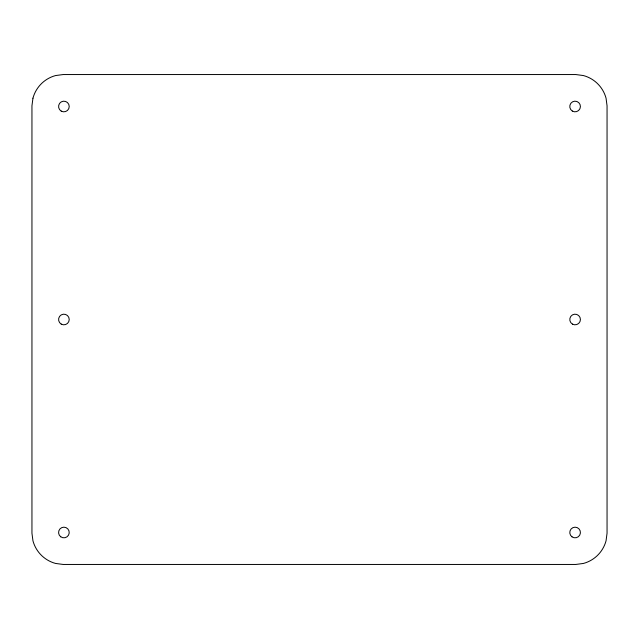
<?xml version="1.0" encoding="UTF-8"?>
<svg xmlns="http://www.w3.org/2000/svg" width="639" height="639" viewBox="0 0 639 639"><rect width="100%" height="100%" fill="white"/><g stroke="black" fill="none" stroke-linecap="round" stroke-linejoin="round"><path stroke-width="0.96" d="M32.948 98.206L31.95 105.802L31.95 533.198L32.948 540.794A32.046 32.046 0 0 0 55.609 563.446L63.205 564.453L575.795 564.453L583.391 563.446A32.046 32.046 0 0 0 606.052 540.794L607.05 533.198L607.05 105.802L606.052 98.206A32.046 32.046 0 0 0 583.391 75.554L575.795 74.547L63.205 74.547L55.609 75.554A32.046 32.046 0 0 0 32.948 98.206M572.033 536.856A5.328 5.328 0 0 0 580.404 532.982A5.328 5.328 0 0 0 572.864 527.67A5.328 5.328 0 0 0 572.033 536.856M60.761 536.8A5.328 5.328 0 0 0 69.196 533.07A5.328 5.328 0 0 0 61.743 527.63A5.328 5.328 0 0 0 60.761 536.8M61.24 111.114A5.328 5.328 0 0 0 69.228 106.497A5.328 5.328 0 0 0 61.24 101.889A5.328 5.328 0 0 0 61.24 111.114M61.24 324.109A5.328 5.328 0 0 0 69.228 319.5A5.328 5.328 0 0 0 61.24 314.891A5.328 5.328 0 0 0 61.24 324.109M572.44 324.109A5.328 5.328 0 0 0 580.428 319.5A5.328 5.328 0 0 0 572.44 314.891A5.328 5.328 0 0 0 572.44 324.109M572.328 111.05A5.328 5.328 0 0 0 580.42 106.625A5.328 5.328 0 0 0 572.544 101.825A5.328 5.328 0 0 0 572.328 111.05"/></g></svg>
